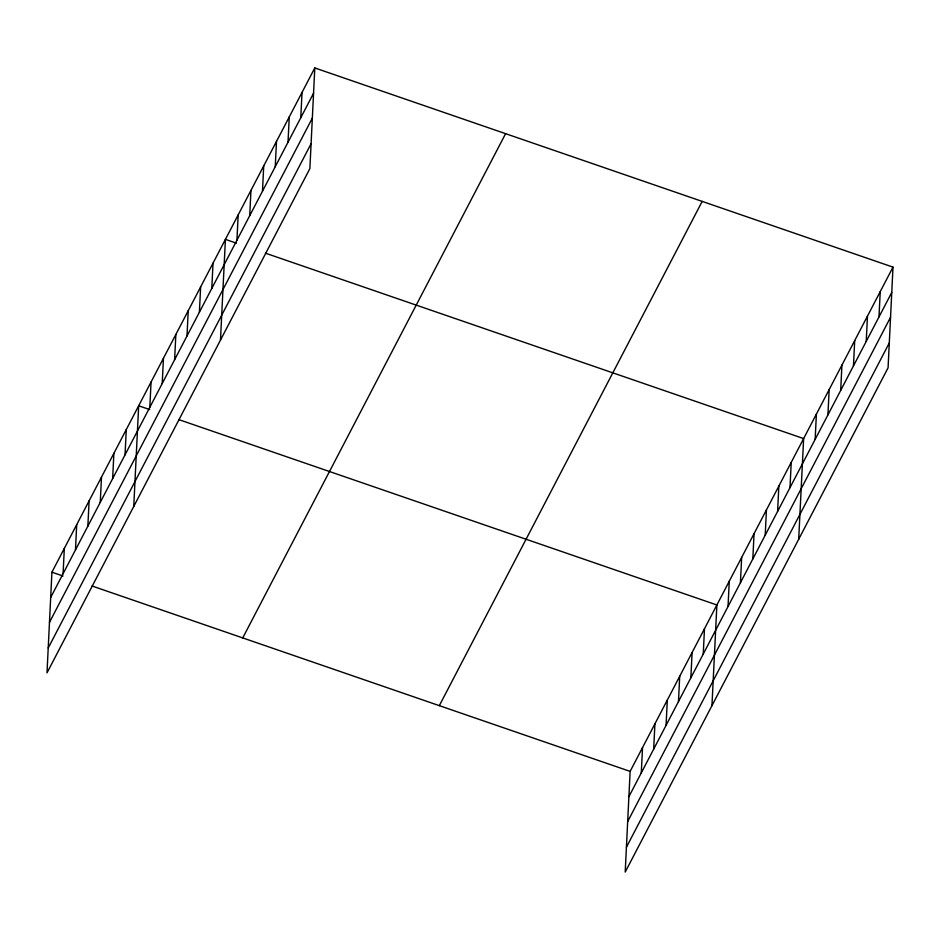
<?xml version="1.0" encoding="UTF-8"?>
<svg xmlns="http://www.w3.org/2000/svg" width="940" height="940" viewBox="0 0 940 940"><rect width="100%" height="100%" fill="white"/><g stroke="black" fill="none" stroke-linecap="round" stroke-linejoin="round"><path stroke-width="1.41" d="M314.794 67.939L51.923 572.19L47 672.864L309.871 168.613L314.794 67.939L893 267.136L888.077 367.81L625.206 872.062L630.129 771.388L893 267.136M63.086 573.694L64.32 548.42M75.47 549.923L76.704 524.638M87.867 526.153L89.1 500.867M100.263 502.383L101.496 477.097M112.647 478.601L113.881 453.327M125.044 454.831L126.277 429.556M133.75 506.46L138.673 405.786L149.73 409.593M149.824 407.29L151.058 382.016M162.221 383.52L163.454 358.234M174.617 359.75L175.851 334.464M187.001 335.98L188.235 310.694M199.398 312.197L200.631 286.923M211.794 288.427L213.028 263.153M220.489 340.057L225.412 239.383L236.481 243.19M236.951 240.17L238.184 214.884M249.723 215.671L250.957 190.397M262.483 191.184L263.717 165.898M275.255 166.686L276.489 141.411M288.016 142.198L289.262 116.913M300.788 117.7L302.022 92.425M641.292 772.903L642.525 747.617M653.676 749.121L654.922 723.847M666.072 725.351L667.306 700.077M678.468 701.581L679.702 676.307M690.853 677.811L692.099 652.536M703.249 654.04L704.483 628.754M711.956 705.658L716.879 604.984L178.764 419.593M728.03 606.5L729.275 581.214M740.426 582.718L741.66 557.444M752.823 558.947L754.056 533.673M765.207 535.177L766.452 509.903M777.603 511.407L778.837 486.133M790 487.637L791.233 462.351M798.706 539.255L803.63 438.581L265.515 253.189M815.156 439.368L816.39 414.094M827.928 414.881L829.162 389.595M840.689 390.382L841.923 365.108M853.461 365.895L854.695 340.621M866.234 341.396L867.467 316.122M878.994 316.909L880.228 291.635M50.69 597.464L313.561 93.213M49.468 622.351L312.339 118.099M48.222 647.977L311.081 143.726M242.732 637.919L505.603 133.668M439.321 705.658L702.192 201.395M628.895 796.673L891.766 292.422M627.673 821.548L890.544 317.297M626.428 847.187L889.299 342.936M51.923 572.19L62.98 575.997M92.026 585.996L630.129 771.388"/></g></svg>
